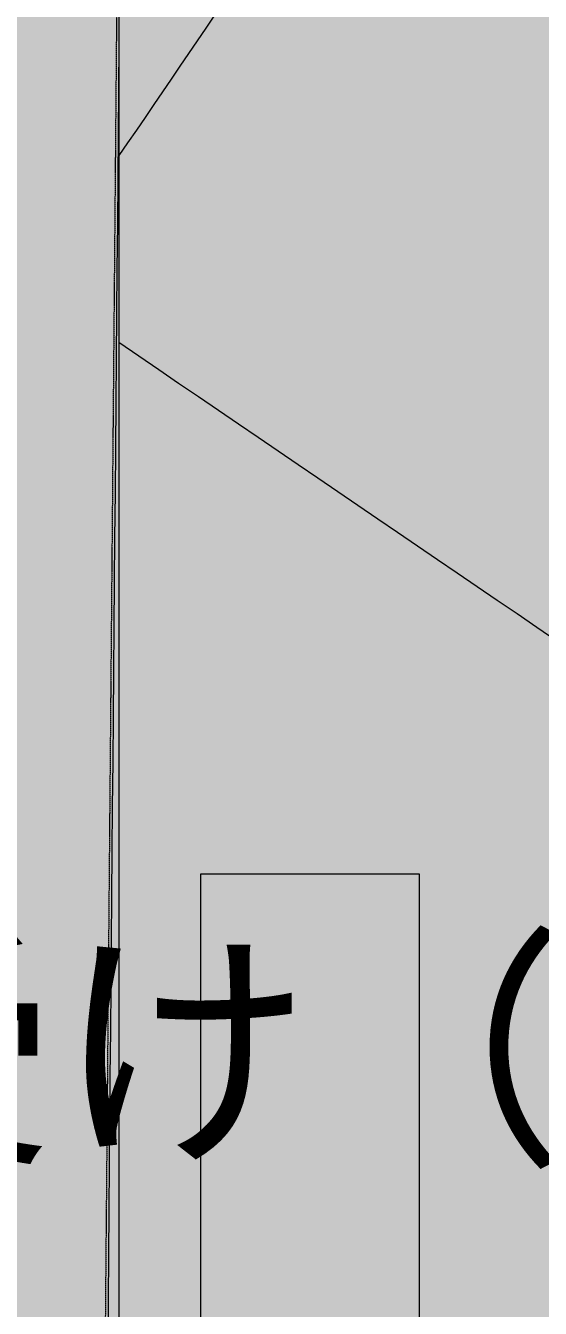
# Model space of a CAD drawing. Header units: millimetres. Extents: x -146962 to 322503, y -183624 to 284367.
# Drawn here: x 67431 to 68374, y 37804 to 40154 of the extents above; entities that cross this region are included whole.
import ezdxf

# ---------------------------------------------------------------- set-up
doc = ezdxf.new("R2010")
doc.units = ezdxf.units.MM
doc.linetypes.add('DASHDOT', pattern=[3.556, 2.54, -0.508, 0, -0.508])
for name, color, linetype, lineweight in [('30_敷地・外構', 8, 'Continuous', 9), ('60_部屋名・面積', 7, 'Continuous', 13), ('70_断面の位置', 6, 'DASHDOT', 9)]:
    doc.layers.add(name, color=color, linetype=linetype, lineweight=lineweight)
doc.styles.add('JP', font='NotoSansCJKjp-Regular.otf')

msp = doc.modelspace()

# ---------------------------------------------------------------- hatches: boundary and pattern name
at = {"layer": '30_敷地・外構', "true_color": 0xc9dfb0}
msp.add_hatch(color=8, dxfattribs=at).paths.add_polyline_path([(74236.5, 50383.4), (74257.8, 50416.4), (74258.5, 50417.3), (74271.8, 50435), (74332.8, 50511.6), (74346.9, 50528.5), (74347.7, 50529.4), (74375, 50557.6), (74401.2, 50579.7), (74429.4, 50599.2), (74459.4, 50615.8), (74490.9, 50629.4), (74523.5, 50639.9), (74557, 50647.1), (74591.1, 50651), (74625.4, 50651.5), (74659.5, 50648.6), (74693.3, 50642.5), (74726.2, 50633), (74758.1, 50620.4), (74788.6, 50604.7), (74821.5, 50583.4), (74822.5, 50582.7), (74840.1, 50569.4), (74916.7, 50508.4), (74933.7, 50494.3), (74934.6, 50493.5), (74962.7, 50466.2), (74993.3, 50430), (75048.3, 50370.7), (75108.3, 50316.6), (75172.9, 50268.1), (76670.5, 49246.2), (76688.2, 49233.4), (76689.3, 49232.6), (76719.3, 49207.5), (76743.4, 49183), (76764.9, 49156.3), (76783.6, 49127.6), (76799.5, 49097.2), (76812.4, 49065.4), (76822, 49032.5), (76828.4, 48998.9), (76831.4, 48964.7), (76831.1, 48930.4), (76827.4, 48896.3), (76820.4, 48862.8), (76810.2, 48830.1), (76796.8, 48798.5), (76778, 48764.1), (76777.3, 48763.1), (76765.4, 48744.5), (76204.8, 47922.1), (75925.9, 47520.2), (75918.5, 47509.4), (75553.8, 46967.1), (71355.8, 40808.1), (71305.9, 40725.8), (71265.2, 40638.7), (71223.7, 40536.3), (71168.7, 40400.2), (71113.6, 40264.1), (71062.9, 40138.6), (71053.8, 40117.7), (71053.3, 40116.6), (71034.5, 40080.9), (71014.9, 40051.5), (70989.3, 40020.4), (70988.5, 40019.4), (70972.8, 40003), (70918.2, 39948.7), (70902.6, 39934), (70901.7, 39933.2), (70872.2, 39909), (70844.5, 39890.4), (70815.1, 39874.5), (70784.4, 39861.5), (70752.6, 39851.5), (70719.9, 39844.6), (70686.8, 39840.8), (70658.4, 39840.3), (70568, 39834.1), (70478.6, 39818.8), (70391.2, 39794.7), (70306.7, 39761.8), (70226, 39720.7), (70149.7, 39671.6), (70078.8, 39615.1), (70014, 39551.8), (69955.8, 39482.2), (69905, 39407.2), (69638.3, 38967.5), (69455.3, 38665.8), (69418.9, 38599.7), (69388.2, 38530.8), (69385.8, 38524.7), (69370.1, 38494.2), (69348.8, 38461.3), (69348.1, 38460.3), (69334.7, 38442.7), (69307.9, 38408.9), (69242.8, 38315.4), (69227.9, 38290.9), (69022.6, 37952.5), (68981.6, 37877), (68948, 37797.9), (68922.1, 37716), (68904.1, 37632), (68894.2, 37546.6), (68892.5, 37460.7), (68898.9, 37375), (68913.6, 37290.4), (68936.2, 37207.5), (68966.6, 37127.1), (69004.6, 37050), (69049.7, 36976.9), (69101.6, 36908.5), (69159.8, 36845.2), (69223.8, 36787.9), (69292.9, 36736.8), (69366.6, 36692.7), (69444.2, 36655.7), (70021.5, 36413.6), (70041.3, 36404.8), (70042.4, 36404.3), (70076.3, 36386), (70104.3, 36367.3), (70108.6, 36363.8), (70185, 36307.7), (70266.8, 36259.9), (70267.2, 36259.7), (70300.2, 36238.4), (70301.1, 36237.7), (70318.8, 36224.4), (70395.4, 36163.4), (70412.3, 36149.3), (70413.2, 36148.5), (70441.4, 36121.2), (70463.5, 36095), (70483, 36066.8), (70499.6, 36036.8), (70513.2, 36005.3), (70523.7, 35972.7), (70530.9, 35939.2), (70534.8, 35905.1), (70535.3, 35870.8), (70532.4, 35836.7), (70526.3, 35802.9), (70516.8, 35770), (70504.2, 35738.1), (70488.5, 35707.6), (70467.2, 35674.7), (70466.5, 35673.7), (70453.2, 35656.1), (70392.2, 35579.5), (70378.1, 35562.5), (70377.3, 35561.6), (70350, 35533.5), (70303.2, 35493.9), (70303.5, 35493.6), (70257, 35454.1), (70194.1, 35388.7), (70138, 35317.2), (69797.7, 34834.8), (69261.8, 34075.3), (69208.6, 33990.1), (69165.1, 33899.4), (69132.1, 33804.5), (69135.2, 33813.8), (69120.8, 33777.3), (69105.1, 33746.9), (69083.8, 33713.9), (69083.1, 33712.9), (69069.8, 33695.3), (69008.8, 33618.7), (68994.7, 33601.8), (68993.9, 33600.9), (68966.6, 33572.7), (68919.8, 33533.1), (68920, 33532.8), (68873.6, 33493.4), (68810.6, 33427.9), (68754.6, 33356.4), (68313.8, 32731.7), (67825.5, 32039.6), (67812.4, 32021.9), (67811.7, 32021), (67786.2, 31991.5), (67761.6, 31968), (67734.8, 31947), (67706, 31928.8), (67675.6, 31913.4), (67643.9, 31901), (67611.1, 31891.8), (67577.6, 31885.8), (67543.6, 31883.2), (67509.6, 31883.8), (67475.7, 31887.8), (67442.5, 31895), (67410, 31905.4), (67378.8, 31919), (67349, 31935.5), (67321, 31954.9), (67295, 31976.8), (67271.2, 32001.3), (67250, 32027.9), (67231.4, 32056.4), (67215.7, 32086.6), (67203, 32118.2), (67193.5, 32150.9), (67187.2, 32184.4), (67183.7, 32223.2), (67183.6, 32224.4), (67183.3, 32246.3), (67196, 33726), (67197, 33845.1), (67192.4, 33944), (67177, 34041.9), (67172.7, 34061.9), (67168.8, 34095.9), (67168.3, 34130.2), (67171.1, 34164.4), (67182.1, 34224.7), (67182, 34224.7), (67195.4, 34300.7), (67201.8, 34400.2), (67208.8, 35216.7), (67212, 35596), (67209.1, 35676.7), (67198.9, 35756.9), (67181.6, 35835.7), (67180.8, 35838.9), (67172.6, 35877.2), (67168.7, 35911.3), (67168.2, 35945.6), (67171, 35979.7), (67177.2, 36013.5), (67183, 36033.8), (67201.8, 36112.8), (67213.5, 36193.1), (67217.8, 36274.2), (67221.6, 36707.3), (67227.2, 37362.3), (67222.9, 37457.7), (67208.6, 37552.1), (67184.4, 37644.4), (67179.7, 37659.1), (67172.5, 37692.6), (67168.6, 37726.7), (67168.1, 37761), (67170.9, 37795.1), (67177.1, 37828.8), (67194, 37887.8), (67193.6, 37887.9), (67211.9, 37952.8), (67227.9, 38047.3), (67233.9, 38143), (67234.3, 38198), (67246.9, 39664), (67243.8, 39746.6), (67233.2, 39828.5), (67215, 39909.2), (67198.1, 39961.7), (67198.2, 39961.7), (67179.5, 40020.1), (67172.3, 40053.6), (67168.5, 40087.7), (67167.9, 40122), (67170.8, 40156.1), (67176.9, 40189.9), (67186.4, 40222.8), (67199, 40254.7), (67214.7, 40285.2), (67236, 40318.1), (67236.7, 40319.1), (67250, 40336.7), (67311, 40413.3), (67325.1, 40430.3), (67325.9, 40431.2), (67352.8, 40458.9), (67417, 40532.6), (67472.7, 40612.9), (67482.6, 40628.9), (67493.7, 40646.1), (67751.7, 41024.5), (68015.4, 41411.4), (68279.1, 41798.3), (68541, 42182.5), (68544.8, 42188), (68547, 42191.1), (68550.9, 42196.6), (68726.1, 42437.7), (68739.2, 42455), (68740, 42455.9), (68765.5, 42484.7), (68790.1, 42507.6), (68816.8, 42528), (68849.4, 42548.4), (68859.9, 42554.3), (68859.4, 42555.2), (68903.5, 42580), (68978.7, 42633), (69048.1, 42693.5), (69110.9, 42760.7), (69166.6, 42834), (69857, 43847), (69906.6, 43928.8), (69947.3, 44015.4), (69978.5, 44105.8), (69983.4, 44122.8), (69996, 44154.6), (70011.7, 44185.1), (70033, 44218), (70033.7, 44219), (70047, 44236.6), (70107.9, 44313.3), (70122.1, 44330.2), (70122.9, 44331.1), (70150.2, 44359.3), (70186.3, 44389.8), (70245.6, 44444.8), (70299.7, 44504.8), (70348.3, 44569.5), (71546.2, 46325.3), (71595.9, 46407.2), (71636.6, 46493.9), (71667.9, 46584.4), (71672.6, 46601.1), (71685.3, 46633), (71701, 46663.5), (71722.2, 46696.4), (71723, 46697.4), (71736.3, 46715), (71797.2, 46791.6), (71811.4, 46808.6), (71812.2, 46809.5), (71839.5, 46837.6), (71875.6, 46868.2), (71934.9, 46923.1), (71989, 46983.2), (72037.5, 47047.9), (73235.8, 48804.1), (73285.5, 48886), (73326.2, 48972.7), (73357.5, 49063.3), (73362.2, 49080), (73374.9, 49111.8), (73390.6, 49142.3), (73411.9, 49175.3), (73412.6, 49176.2), (73425.9, 49193.8), (73486.8, 49270.5), (73501, 49287.4), (73501.8, 49288.3), (73529.1, 49316.5), (73565.5, 49347.3), (73624.7, 49402.1), (73678.7, 49462), (73727.1, 49526.5), (74081.5, 50045.1), (74131.3, 50127.2), (74172.2, 50214.1), (74203.5, 50304.8), (74208.2, 50321.1), (74220.8, 50353)])
at = {"layer": '30_敷地・外構', "true_color": 0xefe9de}
msp.add_hatch(color=8, dxfattribs=at).paths.add_polyline_path([(55602.6, 38399.4), (55602.5, 39399.3), (55602.5, 40399.2), (55602.4, 41399.1), (59602.1, 41399.3), (60602, 41399.4), (65601.5, 41399.7), (66601.4, 41399.7), (67601.3, 41399.8), (67601.4, 40399.9), (67601.4, 39400), (67601.5, 38400.1), (67601.5, 37400.1), (67601.6, 36400.2), (67601.6, 35400.3), (67601.7, 34400.4), (67601.7, 33400.5), (67601.9, 31400.7), (67601.9, 30400.8), (67602, 29400.9), (66602.1, 29400.8), (65602.2, 29400.8), (63602.3, 29400.7), (62602.4, 29400.6), (61602.5, 29400.6), (60602.6, 29400.5), (59602.7, 29400.5), (57602.9, 29400.3), (55603.1, 29400.2), (55602.6, 37399.5)])
at = {"layer": '30_敷地・外構'}
for points in [[(67596.4, 40029.6), (67598.9, 40029.6), (67601.4, 40029.6), (67603.9, 40029.6), (67606.4, 40029.6), (67608.9, 40029.6), (67616.4, 40029.6), (67616.4, 39944.6), (67616.4, 39859.6), (67616.4, 39774.7), (67616.4, 39689.7), (67616.4, 39604.7), (67616.4, 39519.8), (67616.4, 39434.8), (67616.4, 39349.8), (67616.4, 39264.9), (67616.4, 39179.9), (67616.4, 39094.9), (67616.4, 39010), (67608.9, 39010), (67606.4, 39010), (67603.9, 39010), (67601.4, 39010), (67598.9, 39010), (67596.4, 39010), (67593.9, 39010), (67586.4, 39010), (67586.4, 39264.9), (67586.4, 39349.8), (67586.4, 39434.8), (67586.4, 39519.8), (67586.4, 39604.7), (67586.4, 39689.7), (67586.4, 39774.7), (67586.4, 39859.6), (67586.4, 39944.6), (67586.4, 40029.6)], [(67596.4, 40029.6), (67598.9, 40029.6), (67601.4, 40029.6), (67603.9, 40029.6), (67606.4, 40029.6), (67608.9, 40029.6), (67616.4, 40029.6), (67616.4, 39944.6), (67616.4, 39859.6), (67616.4, 39774.7), (67616.4, 39689.7), (67616.4, 39604.7), (67616.4, 39519.8), (67616.4, 39434.8), (67616.4, 39349.8), (67616.4, 39264.9), (67616.4, 39179.9), (67616.4, 39094.9), (67616.4, 39010), (67608.9, 39010), (67606.4, 39010), (67603.9, 39010), (67601.4, 39010), (67598.9, 39010), (67596.4, 39010), (67593.9, 39010), (67586.4, 39010), (67586.4, 39264.9), (67586.4, 39349.8), (67586.4, 39434.8), (67586.4, 39519.8), (67586.4, 39604.7), (67586.4, 39689.7), (67586.4, 39774.7), (67586.4, 39859.6), (67586.4, 39944.6), (67586.4, 40029.6)], [(67596.4, 40029.6), (67598.9, 40029.6), (67601.4, 40029.6), (67603.9, 40029.6), (67606.4, 40029.6), (67608.9, 40029.6), (67616.4, 40029.6), (67616.4, 39944.6), (67616.4, 39859.6), (67616.4, 39774.7), (67616.4, 39689.7), (67616.4, 39604.7), (67616.4, 39519.8), (67616.4, 39434.8), (67616.4, 39349.8), (67616.4, 39264.9), (67616.4, 39179.9), (67616.4, 39094.9), (67616.4, 39010), (67608.9, 39010), (67606.4, 39010), (67603.9, 39010), (67601.4, 39010), (67598.9, 39010), (67596.4, 39010), (67593.9, 39010), (67586.4, 39010), (67586.4, 39264.9), (67586.4, 39349.8), (67586.4, 39434.8), (67586.4, 39519.8), (67586.4, 39604.7), (67586.4, 39689.7), (67586.4, 39774.7), (67586.4, 39859.6), (67586.4, 39944.6), (67586.4, 40029.6)], [(67618.9, 40007.3), (67620.1, 40007.3), (67621.4, 40007.3), (67622.6, 40007.3), (67623.9, 40007.3), (67626.4, 40007.3), (67627.6, 40007.3), (67628.9, 40007.3), (67630.1, 40007.3), (67631.4, 40007.3), (67631.4, 39984.8), (67631.4, 39973.5), (67631.4, 39962.3), (67631.4, 39928.5), (67631.4, 39917.3), (67631.4, 39906), (67631.4, 39894.8), (67631.4, 39872.3), (67630.1, 39872.3), (67628.9, 39872.3), (67627.6, 39872.3), (67626.4, 39872.3), (67623.9, 39872.3), (67622.6, 39872.3), (67621.4, 39872.3), (67620.1, 39872.3), (67618.9, 39872.3), (67617.6, 39872.3), (67616.4, 39872.3), (67616.4, 39883.5), (67616.4, 39894.8), (67616.4, 39906), (67616.4, 39917.3), (67616.4, 39928.5), (67616.4, 39962.3), (67616.4, 39973.5), (67616.4, 39984.8), (67616.4, 39996), (67616.4, 40007.3)], [(67573.9, 39887.3), (67575.1, 39887.3), (67577.6, 39887.3), (67580.1, 39887.3), (67582.6, 39887.3), (67583.9, 39887.3), (67585.1, 39887.3), (67586.4, 39887.3), (67586.4, 39876), (67586.4, 39853.5), (67586.4, 39842.3), (67586.4, 39819.8), (67586.4, 39797.3), (67586.4, 39786), (67586.4, 39774.8), (67586.4, 39763.5), (67586.4, 39752.3), (67585.1, 39752.3), (67583.9, 39752.3), (67582.6, 39752.3), (67581.4, 39752.3), (67580.1, 39752.3), (67578.9, 39752.3), (67577.6, 39752.3), (67576.4, 39752.3), (67575.1, 39752.3), (67573.9, 39752.3), (67572.6, 39752.3), (67571.4, 39752.3), (67571.4, 39763.5), (67571.4, 39774.8), (67571.4, 39786), (67571.4, 39797.3), (67571.4, 39831), (67571.4, 39842.3), (67571.4, 39853.5), (67571.4, 39864.8), (67571.4, 39887.3)], [(67618.9, 39767.3), (67620.1, 39767.3), (67621.4, 39767.3), (67622.6, 39767.3), (67623.9, 39767.3), (67626.4, 39767.3), (67627.6, 39767.3), (67628.9, 39767.3), (67630.1, 39767.3), (67631.4, 39767.3), (67631.4, 39756), (67631.4, 39744.8), (67631.4, 39733.5), (67631.4, 39722.3), (67631.4, 39711), (67631.4, 39699.8), (67631.4, 39677.3), (67631.4, 39666), (67631.4, 39654.8), (67631.4, 39643.5), (67631.4, 39632.3), (67630.1, 39632.3), (67628.9, 39632.3), (67627.6, 39632.3), (67626.4, 39632.3), (67623.9, 39632.3), (67622.6, 39632.3), (67621.4, 39632.3), (67620.1, 39632.3), (67618.9, 39632.3), (67617.6, 39632.3), (67616.4, 39632.3), (67616.4, 39643.5), (67616.4, 39654.8), (67616.4, 39666), (67616.4, 39677.3), (67616.4, 39688.5), (67616.4, 39699.8), (67616.4, 39711), (67616.4, 39722.3), (67616.4, 39733.5), (67616.4, 39744.8), (67616.4, 39756), (67616.4, 39767.3)], [(67571.4, 39579.8), (67571.4, 39591), (67571.4, 39602.3), (67571.4, 39613.5), (67571.4, 39636), (67571.4, 39647.3), (67572.6, 39647.3), (67573.9, 39647.3), (67575.1, 39647.3), (67576.4, 39647.3), (67577.6, 39647.3), (67578.9, 39647.3), (67580.1, 39647.3), (67581.4, 39647.3), (67582.6, 39647.3), (67583.9, 39647.3), (67585.1, 39647.3), (67586.4, 39647.3), (67586.4, 39636), (67586.4, 39624.8), (67586.4, 39602.3), (67586.4, 39591), (67586.4, 39579.8), (67586.4, 39534.8), (67586.4, 39523.5), (67586.4, 39512.3), (67585.2, 39512.3), (67583.9, 39512.3), (67582.7, 39512.3), (67581.4, 39512.3), (67578.9, 39512.3), (67577.7, 39512.3), (67576.4, 39512.3), (67575.2, 39512.3), (67573.9, 39512.3), (67572.7, 39512.3), (67571.4, 39512.3), (67571.4, 39523.5), (67571.4, 39546), (67571.4, 39557.3), (67571.4, 39568.5)], [(67616.4, 39459.8), (67616.4, 39471), (67616.4, 39482.3), (67616.4, 39493.5), (67616.4, 39504.8), (67616.4, 39516), (67616.4, 39527.3), (67617.7, 39527.3), (67618.9, 39527.3), (67620.2, 39527.3), (67621.4, 39527.3), (67622.7, 39527.3), (67623.9, 39527.3), (67625.2, 39527.3), (67626.4, 39527.3), (67627.7, 39527.3), (67630.2, 39527.3), (67631.4, 39527.3), (67631.4, 39516), (67631.4, 39504.8), (67631.4, 39493.5), (67631.4, 39482.3), (67631.4, 39471), (67631.4, 39448.5), (67631.4, 39437.3), (67631.4, 39426), (67631.4, 39414.8), (67631.4, 39403.5), (67631.4, 39392.3), (67630.2, 39392.3), (67628.9, 39392.3), (67627.7, 39392.3), (67626.4, 39392.3), (67625.2, 39392.3), (67623.9, 39392.3), (67622.7, 39392.3), (67621.4, 39392.3), (67620.2, 39392.3), (67618.9, 39392.3), (67617.7, 39392.3), (67616.4, 39392.3), (67616.4, 39403.5), (67616.4, 39414.8), (67616.4, 39426), (67616.4, 39437.3), (67616.4, 39448.5)], [(67571.4, 39351), (67571.4, 39362.3), (67571.4, 39373.5), (67571.4, 39384.8), (67571.4, 39396), (67571.4, 39407.3), (67572.7, 39407.3), (67573.9, 39407.3), (67575.2, 39407.3), (67576.4, 39407.3), (67578.9, 39407.3), (67581.4, 39407.3), (67582.7, 39407.3), (67583.9, 39407.3), (67585.2, 39407.3), (67586.4, 39407.3), (67586.4, 39396), (67586.4, 39384.8), (67586.4, 39373.5), (67586.4, 39362.3), (67586.4, 39351), (67586.4, 39339.8), (67586.4, 39328.5), (67586.4, 39317.3), (67586.4, 39306), (67586.4, 39294.8), (67586.4, 39283.5), (67586.4, 39272.3), (67585.2, 39272.3), (67583.9, 39272.3), (67582.7, 39272.3), (67581.4, 39272.3), (67580.2, 39272.3), (67578.9, 39272.3), (67576.4, 39272.3), (67575.2, 39272.3), (67573.9, 39272.3), (67572.7, 39272.3), (67571.4, 39272.3), (67571.4, 39294.8), (67571.4, 39306), (67571.4, 39317.3), (67571.4, 39328.5)], [(67618.9, 39287.3), (67620.2, 39287.3), (67621.4, 39287.3), (67622.7, 39287.3), (67625.2, 39287.3), (67626.4, 39287.3), (67627.7, 39287.3), (67628.9, 39287.3), (67630.2, 39287.3), (67631.4, 39287.3), (67631.4, 39276), (67631.4, 39264.8), (67631.4, 39253.5), (67631.4, 39242.3), (67631.4, 39231), (67631.4, 39219.8), (67631.4, 39208.5), (67631.4, 39197.3), (67631.4, 39186), (67631.4, 39174.8), (67631.4, 39163.5), (67631.4, 39152.3), (67630.2, 39152.3), (67627.7, 39152.3), (67626.4, 39152.3), (67623.9, 39152.3), (67622.7, 39152.3), (67621.4, 39152.3), (67620.2, 39152.3), (67618.9, 39152.3), (67617.7, 39152.3), (67616.4, 39152.3), (67616.4, 39186), (67616.4, 39197.3), (67616.4, 39231), (67616.4, 39242.3), (67616.4, 39253.5), (67616.4, 39287.3)], [(67573.9, 39167.3), (67575.2, 39167.3), (67576.4, 39167.3), (67578.9, 39167.3), (67580.2, 39167.3), (67581.4, 39167.3), (67582.7, 39167.3), (67583.9, 39167.3), (67585.2, 39167.3), (67586.4, 39167.3), (67586.4, 39156), (67586.4, 39133.5), (67586.4, 39122.3), (67586.4, 39111), (67586.4, 39099.8), (67586.4, 39077.3), (67586.4, 39066), (67586.4, 39043.5), (67586.4, 39032.3), (67585.2, 39032.3), (67583.9, 39032.3), (67582.7, 39032.3), (67581.4, 39032.3), (67580.2, 39032.3), (67578.9, 39032.3), (67577.7, 39032.3), (67576.4, 39032.3), (67575.2, 39032.3), (67573.9, 39032.3), (67572.7, 39032.3), (67571.4, 39032.3), (67571.4, 39054.8), (67571.4, 39066), (67571.4, 39111), (67571.4, 39122.3), (67571.4, 39144.8), (67571.4, 39156), (67571.4, 39167.3)], [(67591.8, 39004.1), (67685.7, 38929.4), (67611, 38835.5), (67517.1, 38910.2)]]:
    msp.add_hatch(color=7, dxfattribs=at).paths.add_polyline_path(points)
at = {"layer": '30_敷地・外構', "true_color": 0x8a6a4a}
for points in [[(67590.5, 38829.7), (67593, 38829.7), (67595.5, 38829.6), (67598, 38829.6), (67608, 38829.5), (67610.5, 38829.5), (67615.5, 38829.4), (67614.7, 38747.7), (67613, 38584.3), (67612.2, 38502.6), (67611.3, 38420.9), (67609.7, 38257.5), (67608.8, 38175.8), (67606.3, 37930.6), (67605.5, 37848.9), (67603, 37848.9), (67600.5, 37849), (67598, 37849), (67595.5, 37849), (67593, 37849), (67588, 37849.1), (67585.5, 37849.1), (67583, 37849.1), (67580.5, 37849.2), (67578, 37849.2), (67575.5, 37849.2), (67576.3, 37930.9), (67578, 38094.3), (67578.8, 38176.1), (67579.7, 38257.8), (67581.4, 38421.2), (67582.2, 38502.9), (67583, 38584.6), (67583.9, 38666.3), (67584.7, 38748), (67585.5, 38829.7)], [(67590.5, 38829.7), (67593, 38829.7), (67595.5, 38829.6), (67598, 38829.6), (67608, 38829.5), (67610.5, 38829.5), (67615.5, 38829.4), (67614.7, 38747.7), (67613, 38584.3), (67612.2, 38502.6), (67611.3, 38420.9), (67609.7, 38257.5), (67608.8, 38175.8), (67606.3, 37930.6), (67605.5, 37848.9), (67603, 37848.9), (67600.5, 37849), (67598, 37849), (67595.5, 37849), (67593, 37849), (67588, 37849.1), (67585.5, 37849.1), (67583, 37849.1), (67580.5, 37849.2), (67578, 37849.2), (67575.5, 37849.2), (67576.3, 37930.9), (67578, 38094.3), (67578.8, 38176.1), (67579.7, 38257.8), (67581.4, 38421.2), (67582.2, 38502.9), (67583, 38584.6), (67583.9, 38666.3), (67584.7, 38748), (67585.5, 38829.7)], [(67590.5, 38829.7), (67593, 38829.7), (67595.5, 38829.6), (67598, 38829.6), (67608, 38829.5), (67610.5, 38829.5), (67615.5, 38829.4), (67614.7, 38747.7), (67613, 38584.3), (67612.2, 38502.6), (67611.3, 38420.9), (67609.7, 38257.5), (67608.8, 38175.8), (67606.3, 37930.6), (67605.5, 37848.9), (67603, 37848.9), (67600.5, 37849), (67598, 37849), (67595.5, 37849), (67593, 37849), (67588, 37849.1), (67585.5, 37849.1), (67583, 37849.1), (67580.5, 37849.2), (67578, 37849.2), (67575.5, 37849.2), (67576.3, 37930.9), (67578, 38094.3), (67578.8, 38176.1), (67579.7, 38257.8), (67581.4, 38421.2), (67582.2, 38502.9), (67583, 38584.6), (67583.9, 38666.3), (67584.7, 38748), (67585.5, 38829.7)], [(67614.8, 38759.1), (67614.9, 38770.4), (67615, 38781.6), (67615.1, 38792.9), (67615.3, 38804.1), (67615.4, 38815.4), (67615.5, 38826.6), (67616.7, 38826.6), (67618, 38826.6), (67620.5, 38826.6), (67621.7, 38826.6), (67624.2, 38826.6), (67625.5, 38826.5), (67628, 38826.5), (67629.2, 38826.5), (67630.5, 38826.5), (67630.4, 38815.2), (67630.3, 38804), (67630.1, 38792.7), (67630, 38781.5), (67629.9, 38770.2), (67629.8, 38759), (67629.7, 38747.7), (67629.6, 38736.5), (67629.5, 38725.2), (67629.3, 38714), (67629.2, 38702.7), (67629.1, 38691.5), (67627.9, 38691.5), (67626.6, 38691.5), (67624.1, 38691.5), (67622.9, 38691.6), (67621.6, 38691.6), (67620.4, 38691.6), (67619.1, 38691.6), (67616.6, 38691.6), (67615.4, 38691.6), (67614.1, 38691.7), (67614.2, 38702.9), (67614.3, 38714.2), (67614.5, 38725.4), (67614.6, 38736.6), (67614.7, 38747.9)], [(67568.6, 38639.6), (67568.7, 38650.9), (67568.8, 38662.1), (67568.9, 38673.4), (67569.2, 38695.9), (67569.3, 38707.1), (67570.5, 38707.1), (67571.8, 38707.1), (67574.3, 38707.1), (67575.5, 38707), (67578, 38707), (67579.3, 38707), (67581.8, 38707), (67583, 38707), (67584.3, 38707), (67584.2, 38695.7), (67584, 38684.5), (67583.9, 38673.2), (67583.8, 38662), (67583.6, 38639.5), (67583.5, 38628.2), (67583.3, 38617), (67583.2, 38605.7), (67583.1, 38594.5), (67583, 38583.2), (67582.9, 38572), (67581.6, 38572), (67580.4, 38572), (67576.6, 38572), (67575.4, 38572), (67574.1, 38572.1), (67572.9, 38572.1), (67570.4, 38572.1), (67569.1, 38572.1), (67567.9, 38572.1), (67568, 38583.4), (67568.1, 38594.6), (67568.3, 38617.1), (67568.5, 38628.4)], [(67612.4, 38519.2), (67612.5, 38530.4), (67612.6, 38541.7), (67612.9, 38575.4), (67613, 38586.7), (67614.3, 38586.6), (67615.5, 38586.6), (67616.8, 38586.6), (67618, 38586.6), (67619.3, 38586.6), (67621.8, 38586.6), (67623, 38586.6), (67625.5, 38586.5), (67626.8, 38586.5), (67628, 38586.5), (67627.9, 38575.3), (67627.8, 38564), (67627.7, 38552.8), (67627.6, 38541.5), (67627.5, 38530.3), (67627.4, 38519), (67627.2, 38507.8), (67627.1, 38496.5), (67627, 38485.3), (67626.8, 38462.8), (67626.7, 38451.5), (67625.4, 38451.5), (67624.2, 38451.5), (67621.7, 38451.6), (67620.4, 38451.6), (67617.9, 38451.6), (67616.7, 38451.6), (67614.2, 38451.6), (67612.9, 38451.7), (67611.7, 38451.7), (67611.8, 38462.9), (67611.9, 38474.2), (67612, 38485.4), (67612.1, 38496.7)], [(67566.1, 38399.6), (67566.2, 38410.9), (67566.4, 38422.1), (67566.5, 38433.4), (67566.6, 38444.6), (67566.7, 38455.9), (67566.8, 38467.1), (67568.1, 38467.1), (67569.3, 38467.1), (67570.6, 38467.1), (67571.8, 38467.1), (67573.1, 38467.1), (67574.3, 38467), (67575.6, 38467), (67576.8, 38467), (67578.1, 38467), (67579.3, 38467), (67580.6, 38467), (67581.8, 38467), (67581.7, 38455.7), (67581.5, 38433.2), (67581.4, 38422), (67581.1, 38399.5), (67581, 38388.2), (67580.9, 38377), (67580.8, 38365.7), (67580.7, 38354.5), (67580.6, 38343.2), (67580.4, 38332), (67579.2, 38332), (67577.9, 38332), (67576.7, 38332), (67575.4, 38332), (67574.2, 38332), (67572.9, 38332.1), (67571.7, 38332.1), (67570.4, 38332.1), (67569.2, 38332.1), (67567.9, 38332.1), (67566.7, 38332.1), (67565.4, 38332.1), (67565.6, 38343.4), (67565.7, 38354.6), (67565.8, 38365.9), (67565.9, 38377.1), (67566, 38388.4)], [(67609.9, 38279.2), (67610, 38290.4), (67610.1, 38301.7), (67610.2, 38312.9), (67610.4, 38324.2), (67610.5, 38335.4), (67610.6, 38346.7), (67611.8, 38346.7), (67613.1, 38346.6), (67614.3, 38346.6), (67615.6, 38346.6), (67616.8, 38346.6), (67618.1, 38346.6), (67619.3, 38346.6), (67620.6, 38346.6), (67621.8, 38346.6), (67623.1, 38346.5), (67624.3, 38346.5), (67625.6, 38346.5), (67625.5, 38335.3), (67625.2, 38312.8), (67625.1, 38301.5), (67624.9, 38279), (67624.8, 38267.8), (67624.7, 38256.5), (67624.6, 38245.3), (67624.4, 38234), (67624.3, 38222.8), (67624.2, 38211.5), (67623, 38211.5), (67621.7, 38211.5), (67619.2, 38211.6), (67618, 38211.6), (67616.7, 38211.6), (67615.5, 38211.6), (67614.2, 38211.6), (67613, 38211.6), (67611.7, 38211.7), (67610.5, 38211.7), (67609.2, 38211.7), (67609.3, 38222.9), (67609.4, 38234.2), (67609.6, 38245.4), (67609.7, 38256.7), (67609.8, 38267.9)], [(67566.9, 38227.1), (67568.1, 38227.1), (67569.4, 38227.1), (67570.6, 38227.1), (67571.9, 38227.1), (67573.1, 38227), (67576.9, 38227), (67578.1, 38227), (67579.4, 38227), (67579.3, 38215.7), (67579.1, 38204.5), (67579, 38193.2), (67578.9, 38182), (67578.8, 38170.7), (67578.7, 38159.5), (67578.5, 38137), (67578.3, 38125.7), (67578.2, 38114.5), (67578.1, 38103.2), (67578, 38092), (67575.5, 38092), (67574.2, 38092), (67571.7, 38092.1), (67570.5, 38092.1), (67566.7, 38092.1), (67565.5, 38092.1), (67564.2, 38092.1), (67563, 38092.1), (67563.1, 38103.4), (67563.2, 38114.6), (67563.3, 38125.9), (67563.5, 38137.1), (67563.6, 38148.4), (67563.7, 38159.6), (67563.8, 38170.9), (67563.9, 38182.1), (67564.1, 38204.6), (67564.3, 38215.9), (67564.4, 38227.1)], [(67607.5, 38039.2), (67607.6, 38050.4), (67607.7, 38061.7), (67607.9, 38084.2), (67608, 38095.4), (67608.1, 38106.7), (67609.4, 38106.7), (67610.6, 38106.7), (67613.1, 38106.6), (67615.6, 38106.6), (67616.9, 38106.6), (67619.4, 38106.6), (67620.6, 38106.6), (67623.1, 38106.5), (67623, 38095.3), (67622.8, 38072.8), (67622.6, 38050.3), (67622.5, 38039), (67622.3, 38027.8), (67622.1, 38005.3), (67622, 37994), (67621.9, 37982.8), (67621.8, 37971.5), (67620.5, 37971.5), (67619.3, 37971.6), (67618, 37971.6), (67616.8, 37971.6), (67615.5, 37971.6), (67611.8, 37971.6), (67609.3, 37971.7), (67608, 37971.7), (67606.8, 37971.7), (67606.9, 37982.9), (67607, 37994.2), (67607.1, 38005.4), (67607.2, 38016.7), (67607.3, 38027.9)], [(67561.3, 37930.9), (67561.5, 37942.1), (67561.6, 37953.4), (67561.8, 37975.9), (67561.9, 37987.1), (67563.2, 37987.1), (67564.4, 37987.1), (67565.7, 37987.1), (67566.9, 37987.1), (67568.2, 37987.1), (67570.7, 37987.1), (67571.9, 37987), (67573.2, 37987), (67574.4, 37987), (67575.7, 37987), (67576.9, 37987), (67576.8, 37975.7), (67576.7, 37964.5), (67576.6, 37953.2), (67576.5, 37942), (67576.3, 37930.7), (67576.2, 37919.5), (67576.1, 37908.2), (67576, 37897), (67575.9, 37885.7), (67575.8, 37874.5), (67575.7, 37863.3), (67575.5, 37852), (67574.3, 37852), (67573, 37852), (67570.5, 37852.1), (67569.3, 37852.1), (67568, 37852.1), (67566.8, 37852.1), (67565.5, 37852.1), (67563, 37852.1), (67561.8, 37852.1), (67560.5, 37852.2), (67560.7, 37863.4), (67560.9, 37885.9), (67561, 37897.2)]]:
    msp.add_hatch(color=8, dxfattribs=at).paths.add_polyline_path(points)

# ---------------------------------------------------------------- linework, layer by layer
at = {"layer": '30_敷地・外構'}
for points in [[(55602.6, 38399.4), (55602.5, 39399.3), (55602.5, 40399.2), (55602.4, 41399.1), (59602.1, 41399.3), (60602, 41399.4), (65601.5, 41399.7), (66601.4, 41399.7), (67601.3, 41399.8), (67601.4, 40399.9), (67601.4, 39400), (67601.5, 38400.1), (67601.5, 37400.1), (67601.6, 36400.2), (67601.6, 35400.3), (67601.7, 34400.4), (67601.7, 33400.5), (67601.9, 31400.7), (67601.9, 30400.8)], [(67776.7, 40173.5), (67760.8, 40150.1), (67744.9, 40126.8), (67728.9, 40103.4), (67713, 40080), (67697, 40056.6), (67681.1, 40033.2), (67665.2, 40009.8), (67649.2, 39986.4), (67633.3, 39963), (67617.3, 39939.6), (67601.4, 39916.3)], [(67601.4, 40119.8), (67600.7, 40037.6), (67600, 39955.5), (67599.2, 39873.3), (67598.5, 39791.1), (67597.8, 39709), (67597.1, 39626.8), (67596.4, 39544.6), (67595.7, 39462.5), (67595, 39380.3), (67594.3, 39298.2), (67593.6, 39216), (67592.9, 39133.8), (67592.1, 39051.7), (67591.4, 38969.5), (67590.7, 38887.4), (67590, 38805.2), (67589.3, 38723), (67588.6, 38640.9), (67587.9, 38558.7), (67587.2, 38476.6), (67586.5, 38394.4), (67585.7, 38312.2), (67585, 38230.1), (67584.3, 38147.9), (67583.6, 38065.8), (67582.9, 37983.6), (67582.2, 37901.4), (67581.5, 37819.3), (67580.8, 37737.1)], [(67601.4, 39574.1), (67637.9, 39549.3), (67674.3, 39524.4), (67710.8, 39499.5), (67747.3, 39474.7), (67783.8, 39449.8), (67820.2, 39425), (67856.7, 39400.1), (67893.2, 39375.2), (67929.7, 39350.4), (67966.1, 39325.5), (68002.6, 39300.7), (68039.1, 39275.8), (68075.5, 39250.9), (68112, 39226.1), (68148.5, 39201.2), (68185, 39176.4), (68221.4, 39151.5), (68257.9, 39126.6), (68294.4, 39101.8), (68330.8, 39076.9), (68367.3, 39052.1), (68403.8, 39027.2)], [(67751.5, 38470.6), (67751.5, 38599.8), (67784.8, 38599.8), (67818.1, 38599.8), (67851.5, 38599.8), (67884.8, 38599.8), (67918.1, 38599.8), (67951.5, 38599.8), (67984.8, 38599.8), (68018.1, 38599.8), (68051.5, 38599.8), (68118.1, 38599.8), (68151.5, 38599.8), (68151.5, 38470.6), (68151.5, 38341.5), (68151.5, 38083.1), (68151.5, 37954), (68151.5, 37695.6)], [(67751.5, 37695.6), (67751.5, 37824.8), (67751.5, 37953.9), (67751.5, 38083.1), (67751.5, 38212.3), (67751.5, 38341.4), (67751.5, 38470.6)]]:
    msp.add_lwpolyline(points, dxfattribs=at)
at = {"layer": '70_断面の位置'}
msp.add_lwpolyline([(76033.4, 62586.5), (72479.4, 57363.5), (73759.3, 56498.7), (70942.5, 52363.2), (74082.9, 50223), (67601.7, 40709.5), (67528.5, 32232.1)], dxfattribs=at)

# ---------------------------------------------------------------- texts
at = {"layer": '60_部屋名・面積', "insert": (69596.6, 38253.7), "char_height": 343.98, "attachment_point": 5, "style": 'JP'}
msp.add_mtext('待ち受け（ベビーカーは柵ぎわ）', dxfattribs=at)

doc.saveas('drawing.dxf')
